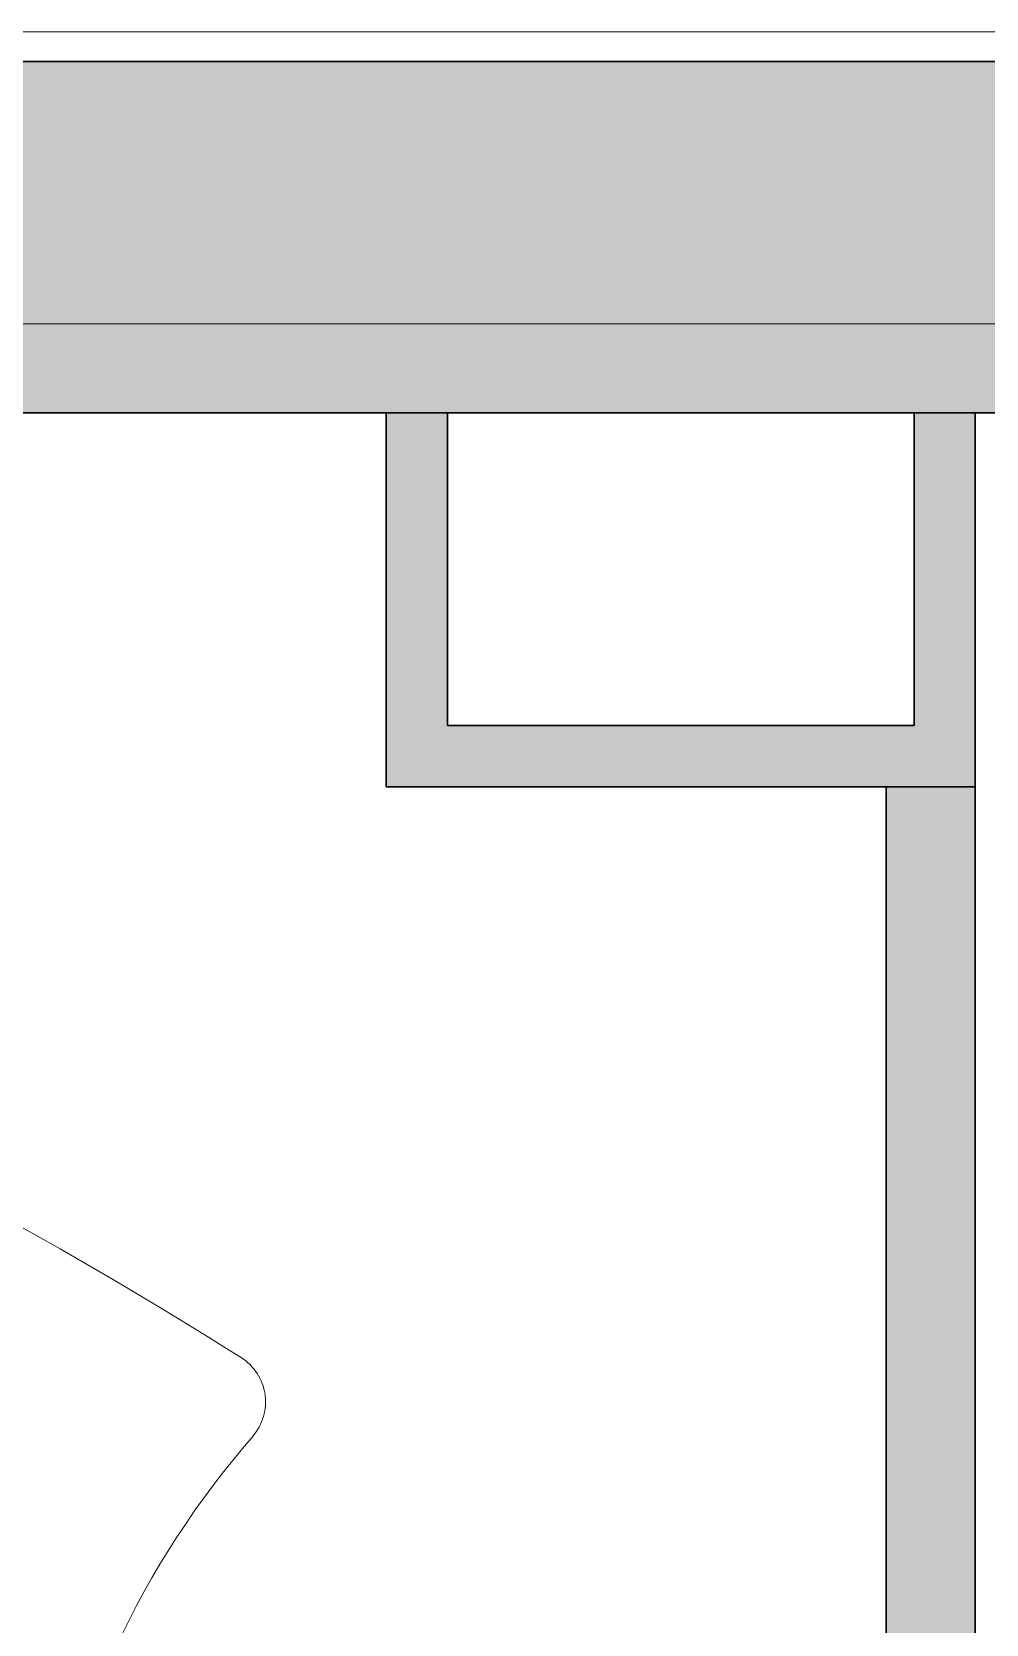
# Model space of a CAD drawing. Header units: millimetres. Extents: x 79795 to 317870, y -36033 to 97293.
# Drawn here: x 197171 to 198263, y 32859 to 34681 of the extents above; entities that cross this region are included whole.
import ezdxf

# ---------------------------------------------------------------- set-up
doc = ezdxf.new("R2010")
doc.units = ezdxf.units.MM
doc.header["$MEASUREMENT"] = 0
for name, color, linetype, lineweight in [('CSM-STL-XX-ZZ-M3-A-XXXX-00001_detached _19_04_21__rvt-1-Level 4$0$A-GLAZ-CURT', 7, 'CONTINUOUS', 9), ('CSM-STL-XX-ZZ-M3-A-XXXX-00001_detached _19_04_21__rvt-1-Level 4$0$A-WALL', 7, 'CONTINUOUS', 9), ('CSM-STL-XX-ZZ-M3-A-XXXX-00001_detached _19_04_21__rvt-1-Level 4$0$A-WALL-PATT', 7, 'CONTINUOUS', 9), ('CSM-STL-XX-ZZ-M3-A-XXXX-00001_detached _19_04_21__rvt-1-Level 4$0$I-WALL', 7, 'CONTINUOUS', 9), ('I-FURN', 8, 'CONTINUOUS', 9)]:
    doc.layers.add(name, color=color, linetype=linetype, lineweight=lineweight)

msp = doc.modelspace()

# ---------------------------------------------------------------- hatches: boundary and pattern name
at = {"layer": 'CSM-STL-XX-ZZ-M3-A-XXXX-00001_detached _19_04_21__rvt-1-Level 4$0$A-WALL-PATT'}
h = msp.add_hatch(color=256, dxfattribs=at)
h.paths.add_polyline_path([(230840.8, 34347.3), (230840.8, 34647.3), (229692.8, 34647.3), (229692.8, 34347.3), (229746.4, 34347.3)], flags=0)
h.paths.add_polyline_path([(218948.8, 34347.3), (220908.8, 34347.3), (220908.8, 34647.3), (202317.8, 34647.3), (202317.8, 34347.3), (218537.2, 34347.3)], flags=0)
h.paths.add_polyline_path([(200283.7, 34347.3), (200283.7, 34647.3), (196942.8, 34647.3), (196942.8, 34347.3), (199847.5, 34347.3)], flags=0)
h.paths.add_polyline_path([(190658.8, 34347.3), (190658.8, 34647.3), (187318, 34647.3), (187318, 34347.3), (190578.9, 34347.3)], flags=0)
h.paths.add_polyline_path([(185283.8, 34347.3), (185283.8, 34647.3), (166692.8, 34647.3), (166692.8, 34347.3), (184300.1, 34347.3)], flags=0)
h.paths.add_polyline_path([(157908.8, 34347.3), (157908.8, 34647.3), (156460.8, 34647.3), (156460.8, 34347.3), (157391.2, 34347.3)], flags=0)
h = msp.add_hatch(color=256, dxfattribs=at)
h.paths.add_polyline_path([(197612, 34245.3), (197612, 34347.3), (196942.8, 34347.3), (196942.8, 34245.3)], flags=0)
h.paths.add_polyline_path([(190658.8, 34245.3), (190658.8, 34347.3), (187318, 34347.3), (187318, 34245.3), (190578.9, 34245.3)], flags=0)
h.paths.add_polyline_path([(185283.8, 34245.3), (185283.8, 34347.3), (176931.2, 34347.3), (176931.2, 34245.3), (184300.1, 34245.3)], flags=0)
h = msp.add_hatch(color=256, dxfattribs=at)
h.paths.add_polyline_path([(210693.8, 34245.3), (210693.8, 34347.3), (202317.8, 34347.3), (202317.8, 34245.3), (208219.2, 34245.3)], flags=0)
h.paths.add_polyline_path([(200283.7, 34245.3), (200283.7, 34347.3), (197612, 34347.3), (197612, 34245.3), (199847.5, 34245.3)], flags=0)
for points in [[(197647, 33817.4), (197647, 34245.3), (197577, 34245.3), (197577, 33817.4)], [(198250.8, 33887.4), (198250.8, 34245.3), (198180.8, 34245.3), (198180.8, 33887.4)], [(197647, 33817.4), (198250.8, 33817.4), (198250.8, 33887.4), (197647, 33887.4)]]:
    msp.add_hatch(color=256, dxfattribs=at).paths.add_polyline_path(points, flags=0)
h = msp.add_hatch(color=256, dxfattribs=at)
h.paths.add_polyline_path([(198250.8, 28407.3), (198250.8, 29509.3), (198148.8, 29509.3), (198148.8, 28407.3)], flags=0)
h.paths.add_polyline_path([(198148.8, 30519.3), (198250.8, 30519.3), (198250.8, 33817.4), (198148.8, 33817.4), (198148.8, 30532)], flags=0)

# ---------------------------------------------------------------- linework, layer by layer
at = {"layer": 'CSM-STL-XX-ZZ-M3-A-XXXX-00001_detached _19_04_21__rvt-1-Level 4$0$A-GLAZ-CURT', "lineweight": 20}
for p, q in [((199792.8, 34681.3), (197058.8, 34681.3)), ((197058.8, 34647.3), (199792.8, 34647.3))]:
    msp.add_line(p, q, dxfattribs=at)
at = {"layer": 'CSM-STL-XX-ZZ-M3-A-XXXX-00001_detached _19_04_21__rvt-1-Level 4$0$A-WALL', "lineweight": 30}
msp.add_line((200283.7, 34647.3), (196942.8, 34647.3), dxfattribs=at)
at = {"layer": 'CSM-STL-XX-ZZ-M3-A-XXXX-00001_detached _19_04_21__rvt-1-Level 4$0$A-WALL'}
for p, q in [((196942.8, 34347.3), (197612, 34347.3)), ((197612, 34347.3), (200283.7, 34347.3))]:
    msp.add_line(p, q, dxfattribs=at)
at = {"layer": 'CSM-STL-XX-ZZ-M3-A-XXXX-00001_detached _19_04_21__rvt-1-Level 4$0$I-WALL'}
for p, q in [((197612, 34347.3), (196942.8, 34347.3)), ((200283.7, 34347.3), (197612, 34347.3))]:
    msp.add_line(p, q, dxfattribs=at)
at = {"layer": 'CSM-STL-XX-ZZ-M3-A-XXXX-00001_detached _19_04_21__rvt-1-Level 4$0$I-WALL', "lineweight": 30}
for p, q in [((196942.8, 34245.3), (197612, 34245.3)), ((197577, 34245.3), (197577, 33817.4)), ((197647, 34245.3), (197577, 34245.3)), ((197612, 34245.3), (200283.7, 34245.3)), ((197647, 33887.4), (197647, 34245.3)), ((198180.8, 34245.3), (198180.8, 33887.4)), ((198250.8, 34245.3), (198180.8, 34245.3)), ((198250.8, 33887.4), (198250.8, 34245.3)), ((198180.8, 33887.4), (197647, 33887.4)), ((198250.8, 33817.4), (198250.8, 33887.4)), ((197577, 33817.4), (197647, 33817.4)), ((197647, 33817.4), (198250.8, 33817.4)), ((198148.8, 33817.4), (198148.8, 30519.3)), ((198250.8, 33817.4), (198148.8, 33817.4)), ((198250.8, 30519.3), (198250.8, 33817.4))]:
    msp.add_line(p, q, dxfattribs=at)
at = {"layer": 'I-FURN'}
for centre, radius, start, end in [((194451.1, 28472.8), 5546.8, 57.7512, 72.2488), ((197378.9, 33113.2), 60, 319.0349, 57.7512), ((198208.4, 32393), 1038.5, 139.0349, 170.9651)]:
    msp.add_arc(centre, radius, start, end, dxfattribs=at)

doc.saveas('drawing.dxf')
